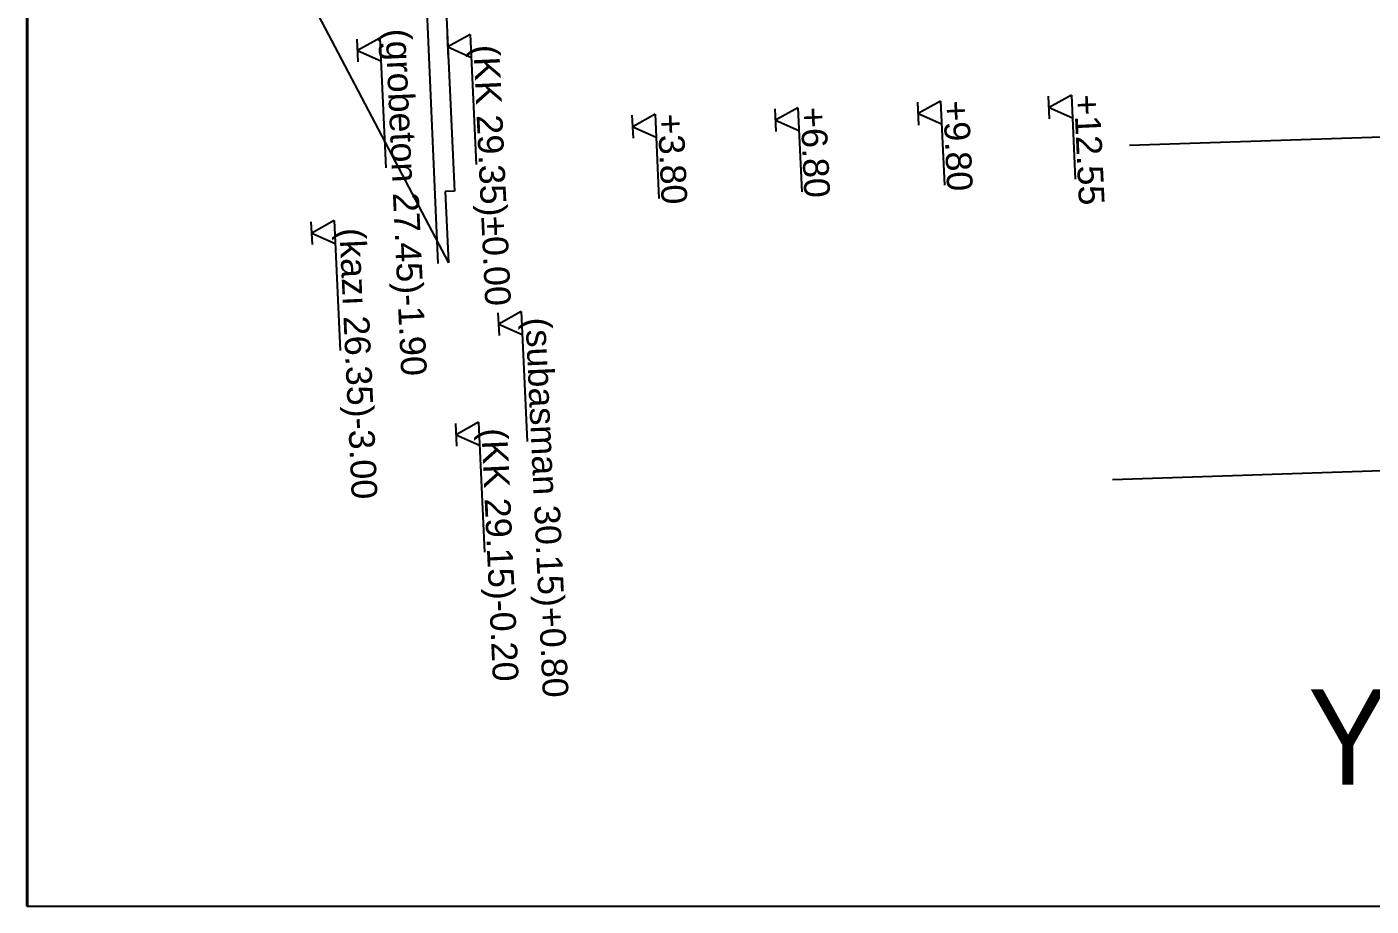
# Model space of a CAD drawing. Header units: centimetres. Extents: x 247352 to 270197, y -444050 to -441150.
# Drawn here: x 248360 to 248924, y -444050 to -443681 of the extents above; entities that cross this region are included whole.
import ezdxf
from ezdxf.enums import TextEntityAlignment as Align

# ---------------------------------------------------------------- set-up
doc = ezdxf.new("R2010")
doc.units = ezdxf.units.CM
for name, color, linetype in [('ROTAS-MIMARI-VAZIYET', 8, 'Continuous'), ('ROTAS-PAFTA', 144, 'Continuous'), ('ROTAS-PAFTA-YAZI', 7, 'Continuous')]:
    doc.layers.add(name, color=color, linetype=linetype)
doc.styles.add('ROTAS', font='arial.ttf')

msp = doc.modelspace()

# ---------------------------------------------------------------- linework, layer by layer
at = {"layer": 'ROTAS-MIMARI-VAZIYET'}
msp.add_line((248360.42, -444049.6), (248360.42, -441149.6), dxfattribs=at)
at = {"layer": 'ROTAS-MIMARI-VAZIYET', "ltscale": 0.03}
for p, q in [((248532.77, -443780.23), (248505.14, -443155.13)), ((248534.86, -443646.49), (248539.61, -443749.84)), ((248475.56, -443663.23), (248536.99, -443780.03)), ((248499.08, -443695.65), (248498.64, -443686.06)), ((248508.23, -443685.62), (248498.86, -443690.86)), ((248508.23, -443685.62), (248510.73, -443740.15)), ((248537.05, -443694.17), (248536.61, -443684.58)), ((248546.2, -443684.14), (248536.83, -443689.37)), ((248546.2, -443684.14), (248548.71, -443738.67)), ((248498.86, -443690.86), (248508.67, -443695.21)), ((248536.83, -443689.37), (248546.64, -443693.73)), ((248789.48, -443719.61), (248789.04, -443710.02)), ((248798.63, -443709.58), (248789.26, -443714.82)), ((248798.63, -443709.58), (248800.26, -443744.89)), ((248674.61, -443724.9), (248674.16, -443715.31)), ((248683.75, -443714.87), (248674.39, -443720.1)), ((248683.75, -443714.87), (248685.38, -443750.17)), ((248734.54, -443722.14), (248734.1, -443712.55)), ((248743.69, -443712.11), (248734.32, -443717.35)), ((248734.32, -443717.35), (248744.13, -443721.7)), ((248743.69, -443712.11), (248745.31, -443747.41)), ((248789.26, -443714.82), (248799.07, -443719.17)), ((248614.67, -443727.65), (248614.23, -443718.06)), ((248623.82, -443717.62), (248614.45, -443722.86)), ((248614.45, -443722.86), (248624.26, -443727.21)), ((248623.82, -443717.62), (248625.44, -443752.93)), ((248674.39, -443720.1), (248684.2, -443724.46)), ((248994.38, -443724.99), (248823.08, -443730.75)), ((248539.61, -443749.84), (248535.61, -443750.02)), ((248535.61, -443750.02), (248536.99, -443780.03)), ((248489.03, -443762.28), (248479.66, -443767.51)), ((248489.03, -443762.28), (248491.53, -443816.81)), ((248479.88, -443772.31), (248479.44, -443762.72)), ((248479.66, -443767.51), (248489.47, -443771.87)), ((248558.42, -443810.51), (248557.97, -443800.92)), ((248567.56, -443800.48), (248558.19, -443805.71)), ((248567.56, -443800.48), (248570.07, -443855.01)), ((248558.19, -443805.71), (248568.01, -443810.07)), ((248549.68, -443846.93), (248540.31, -443852.16)), ((248549.68, -443846.93), (248552.19, -443901.46)), ((249654.34, -443842.86), (248815.83, -443871.08)), ((248540.53, -443856.96), (248540.09, -443847.37)), ((248540.31, -443852.16), (248550.12, -443856.52))]:
    msp.add_line(p, q, dxfattribs=at)
at = {"layer": 'ROTAS-PAFTA'}
msp.add_line((248360, -444050), (248360, -441150), dxfattribs=at)
msp.add_lwpolyline([(248360, -444050), (250042, -444050), (250042, -441150), (248360, -441150)], close=True, dxfattribs=at)

# ---------------------------------------------------------------- texts
at = {"layer": 'ROTAS-MIMARI-VAZIYET', "ltscale": 0.03, "char_height": 10.8, "rotation": 272.6327, "style": 'ROTAS'}
for s, insert, attachment_point in [('(grobeton 27.45)-1.90', (248528.02, -443827.2), 3), ('(KK 29.35)%%P0.00', (248558.28, -443688.18), 1), ('+12.55', (248810.47, -443709.03), 1), ('+6.80 ', (248695.59, -443714.31), 1), ('+9.80 ', (248755.52, -443711.55), 1), ('+3.80 ', (248635.65, -443717.07), 1), ('(kazı 26.35)-3.00', (248502.02, -443765.06), 1), ('(subasman 30.15)+0.80', (248580.16, -443802.64), 1), ('(KK 29.15)-0.20', (248561.64, -443849.11), 1)]:
    msp.add_mtext(s, dxfattribs=dict(at, insert=insert, attachment_point=attachment_point))
at = {"layer": 'ROTAS-PAFTA-YAZI', "style": 'ROTAS', "width": 0.9}
msp.add_text('YERLEŞİM  PLANI   ÖLÇEK: 1 / 250', height=40, dxfattribs=at).set_placement((248898, -444011), align=Align.BOTTOM_LEFT)

doc.saveas('drawing.dxf')
